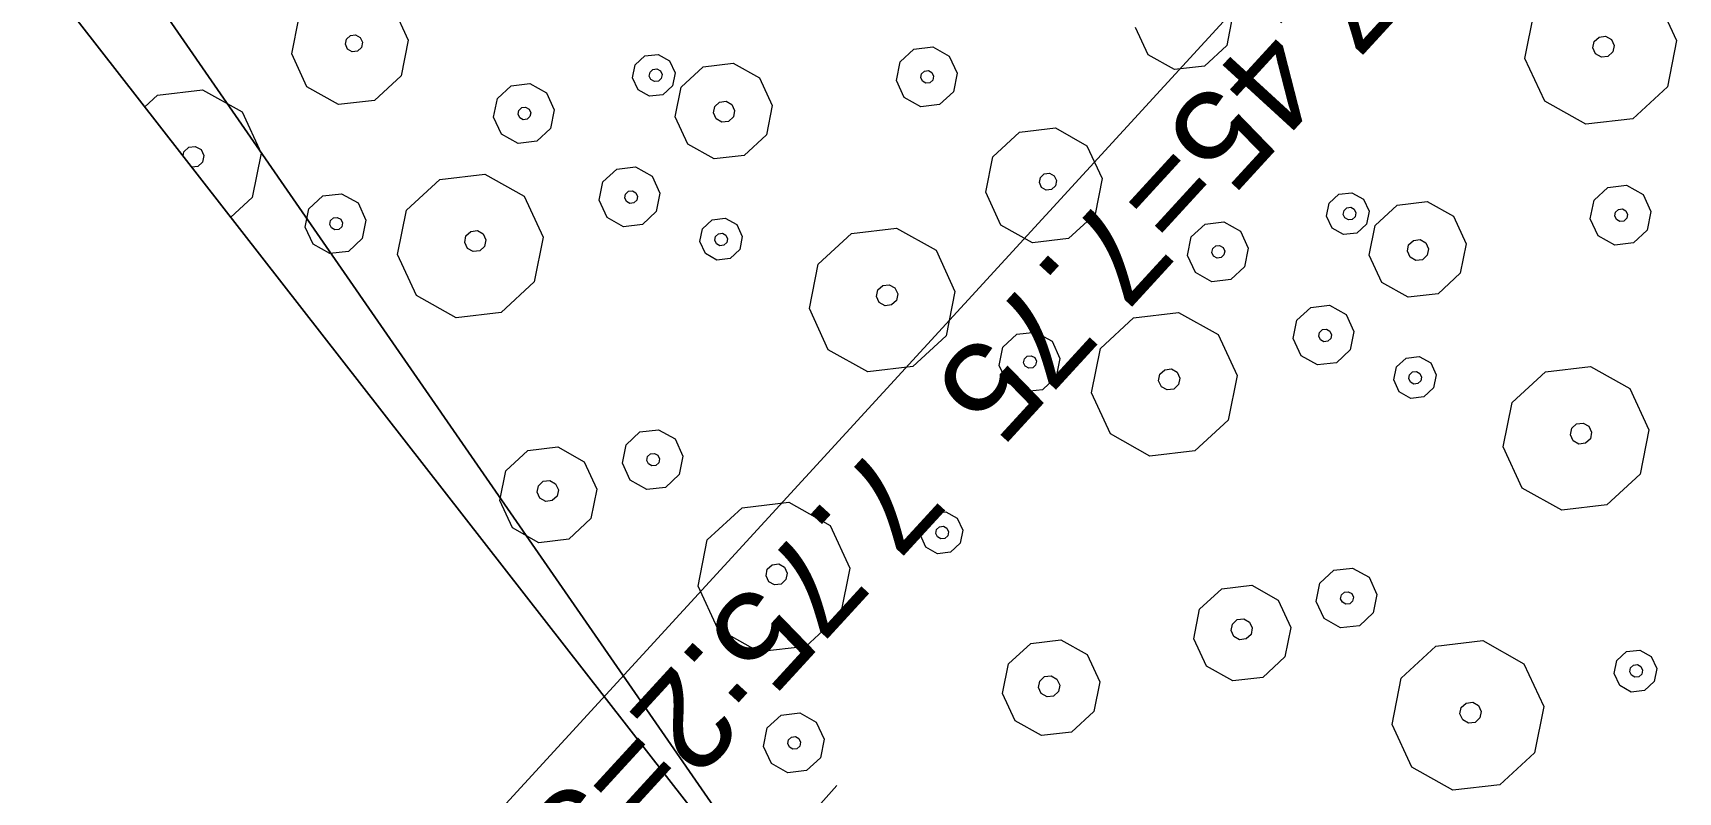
# Model space of a CAD drawing. Header units: metres. Extents: x -2858 to 512, y -1995 to 1252.
# Drawn here: x -927.36 to -923.05, y -892.495 to -890.504 of the extents above; entities that cross this region are included whole.
import ezdxf
from ezdxf.enums import TextEntityAlignment as Align

# ---------------------------------------------------------------- set-up
doc = ezdxf.new("R2010")
doc.units = ezdxf.units.M
for name, color, linetype in [('Calque commun', 7, 'Continuous'), ('Calque11', 7, 'Continuous'), ('Calque27', 7, 'Continuous'), ('Textes', 7, 'Continuous')]:
    doc.layers.add(name, color=color, linetype=linetype)
doc.styles.add('Arial17', font='arial.ttf', dxfattribs={"height": 0.253354})

# ---------------------------------------------------------------- blocks, each defined once
blk = doc.blocks.new('geometrebondepartleger')
at = {"layer": 'Calque11', "color": 7, "linetype": 'Continuous', "lineweight": 9}
blk.add_line((150.3457, 147.4392, 79), (130.1803, 35.9078, 79), dxfattribs=at)
at = {"layer": 'Calque27', "color": 1, "linetype": 'Continuous', "lineweight": 9}
blk.add_line((144.5, 117, 79), (145.5, 117, 79), dxfattribs=at)
blk = doc.blocks.new('pattern')
at = {"layer": 'Calque commun', "color": 54, "linetype": 'Continuous', "lineweight": 9}
for p, q in [((72.5936, 107.0403), (72.6074, 107.072)), ((72.6074, 107.072), (72.6372, 107.0896)), ((72.6372, 107.0896), (72.6716, 107.0863)), ((72.6716, 107.0863), (72.6976, 107.0634)), ((72.6011, 107.0065), (72.5936, 107.0403)), ((72.6314, 107.0374), (72.6355, 107.047)), ((72.6336, 107.0273), (72.6314, 107.0374)), ((72.6414, 107.0204), (72.6336, 107.0273)), ((72.6355, 107.047), (72.6444, 107.0522)), ((72.6444, 107.0522), (72.6548, 107.0512)), ((72.6607, 107.0247), (72.6518, 107.0194)), ((72.6548, 107.0512), (72.6626, 107.0444)), ((72.6648, 107.0342), (72.6607, 107.0247)), ((72.6626, 107.0444), (72.6648, 107.0342)), ((72.7051, 107.0297), (72.6913, 106.9979)), ((72.6976, 107.0634), (72.7051, 107.0297)), ((72.6271, 106.9836), (72.6011, 107.0065)), ((72.6615, 106.9803), (72.6271, 106.9836)), ((72.6518, 107.0194), (72.6414, 107.0204)), ((72.6913, 106.9979), (72.6615, 106.9803)), ((72.8791, 106.9177), (72.9855, 106.9805)), ((72.9855, 106.9805), (73.1086, 106.9688)), ((73.1086, 106.9688), (73.2012, 106.887)), ((72.8299, 106.8043), (72.8791, 106.9177)), ((73.2012, 106.887), (73.2281, 106.7663)), ((72.998, 106.8044), (73.0129, 106.8132)), ((73.0129, 106.8132), (73.0301, 106.8116)), ((73.0301, 106.8116), (73.0431, 106.8001)), ((72.8568, 106.6836), (72.8299, 106.8043)), ((72.9911, 106.7886), (72.998, 106.8044)), ((72.9949, 106.7717), (72.9911, 106.7886)), ((73.0079, 106.7602), (72.9949, 106.7717)), ((73.04, 106.7674), (73.0251, 106.7586)), ((73.0469, 106.7832), (73.04, 106.7674)), ((73.0431, 106.8001), (73.0469, 106.7832)), ((73.2281, 106.7663), (73.1789, 106.6529)), ((73.0251, 106.7586), (73.0079, 106.7602)), ((72.1546, 106.639), (72.2568, 106.6994)), ((72.2568, 106.6994), (72.3749, 106.6881)), ((72.3749, 106.6881), (72.4639, 106.6096)), ((72.9494, 106.6018), (72.8568, 106.6836)), ((72.1074, 106.5302), (72.1546, 106.639)), ((73.1789, 106.6529), (73.0725, 106.5901)), ((72.4639, 106.6096), (72.4897, 106.4938)), ((73.0725, 106.5901), (72.9494, 106.6018)), ((72.1332, 106.4144), (72.1074, 106.5302)), ((72.2527, 106.516), (72.2596, 106.5318)), ((72.2564, 106.4991), (72.2527, 106.516)), ((72.2596, 106.5318), (72.2745, 106.5406)), ((72.2745, 106.5406), (72.2917, 106.539)), ((72.2917, 106.539), (72.3047, 106.5275)), ((72.3084, 106.5107), (72.3015, 106.4948)), ((72.3047, 106.5275), (72.3084, 106.5107)), ((72.2694, 106.4876), (72.2564, 106.4991)), ((72.2866, 106.486), (72.2694, 106.4876)), ((72.3015, 106.4948), (72.2866, 106.486)), ((72.4897, 106.4938), (72.4425, 106.3849)), ((72.9515, 106.3961), (72.994, 106.4213)), ((72.994, 106.4213), (73.0433, 106.4166)), ((72.2221, 106.3358), (72.1332, 106.4144)), ((72.4425, 106.3849), (72.3403, 106.3246)), ((72.9318, 106.3508), (72.9515, 106.3961)), ((73.0433, 106.4166), (73.0803, 106.3839)), ((73.0803, 106.3839), (73.0911, 106.3356)), ((72.3403, 106.3246), (72.2221, 106.3358)), ((72.9426, 106.3025), (72.9318, 106.3508)), ((72.994, 106.3456), (72.9981, 106.3552)), ((72.9963, 106.3355), (72.994, 106.3456)), ((73.004, 106.3286), (72.9963, 106.3355)), ((72.9981, 106.3552), (73.0071, 106.3604)), ((73.0071, 106.3604), (73.0174, 106.3595)), ((73.0233, 106.3329), (73.0144, 106.3277)), ((73.0174, 106.3595), (73.0252, 106.3526)), ((73.0274, 106.3425), (73.0233, 106.3329)), ((73.0252, 106.3526), (73.0274, 106.3425)), ((73.0911, 106.3356), (73.0714, 106.2902)), ((72.9796, 106.2698), (72.9426, 106.3025)), ((73.0144, 106.3277), (73.004, 106.3286)), ((73.0714, 106.2902), (73.0288, 106.2651)), ((73.1665, 106.2858), (73.2346, 106.326)), ((73.2346, 106.326), (73.3134, 106.3185)), ((73.3134, 106.3185), (73.3727, 106.2661)), ((71.7053, 106.2163), (71.7249, 106.2617)), ((71.7249, 106.2617), (71.7675, 106.2868)), ((71.7675, 106.2868), (71.8167, 106.2821)), ((71.8167, 106.2821), (71.8538, 106.2494)), ((71.8538, 106.2494), (71.8646, 106.2011)), ((73.0288, 106.2651), (72.9796, 106.2698)), ((73.1351, 106.2132), (73.1665, 106.2858)), ((73.3727, 106.2661), (73.3899, 106.1889)), ((71.716, 106.1681), (71.7053, 106.2163)), ((71.7675, 106.2112), (71.7716, 106.2207)), ((71.7697, 106.2011), (71.7675, 106.2112)), ((71.7716, 106.2207), (71.7805, 106.226)), ((71.7805, 106.226), (71.7909, 106.225)), ((71.7909, 106.225), (71.7987, 106.2181)), ((71.8009, 106.208), (71.7968, 106.1985)), ((71.7987, 106.2181), (71.8009, 106.208)), ((73.1523, 106.136), (73.1351, 106.2132)), ((73.2281, 106.1958), (73.2349, 106.2117)), ((73.2349, 106.2117), (73.2498, 106.2205)), ((73.2498, 106.2205), (73.2671, 106.2188)), ((73.2671, 106.2188), (73.28, 106.2074)), ((73.28, 106.2074), (73.2838, 106.1905)), ((71.7531, 106.1353), (71.716, 106.1681)), ((71.7775, 106.1942), (71.7697, 106.2011)), ((71.7878, 106.1932), (71.7775, 106.1942)), ((71.7968, 106.1985), (71.7878, 106.1932)), ((71.8646, 106.2011), (71.8449, 106.1558)), ((73.2318, 106.1789), (73.2281, 106.1958)), ((73.2448, 106.1675), (73.2318, 106.1789)), ((73.262, 106.1658), (73.2448, 106.1675)), ((73.2769, 106.1746), (73.262, 106.1658)), ((73.2838, 106.1905), (73.2769, 106.1746)), ((73.3899, 106.1889), (73.3584, 106.1163)), ((71.8023, 106.1306), (71.7531, 106.1353)), ((71.8449, 106.1558), (71.8023, 106.1306)), ((72.4055, 106.0964), (72.4193, 106.1281)), ((72.4193, 106.1281), (72.4491, 106.1457)), ((72.4491, 106.1457), (72.4835, 106.1424)), ((72.4835, 106.1424), (72.5095, 106.1195)), ((72.5095, 106.1195), (72.517, 106.0857)), ((73.2116, 106.0836), (73.1523, 106.136)), ((71.3459, 106.0125), (71.4523, 106.0753)), ((71.4523, 106.0753), (71.5754, 106.0636)), ((72.413, 106.0626), (72.4055, 106.0964)), ((72.4449, 106.0936), (72.4491, 106.1031)), ((72.4472, 106.0835), (72.4449, 106.0936)), ((72.455, 106.0766), (72.4472, 106.0835)), ((72.4491, 106.1031), (72.458, 106.1084)), ((72.4653, 106.0756), (72.455, 106.0766)), ((72.458, 106.1084), (72.4683, 106.1074)), ((72.4743, 106.0809), (72.4653, 106.0756)), ((72.4683, 106.1074), (72.4761, 106.1005)), ((72.4784, 106.0904), (72.4743, 106.0809)), ((72.4761, 106.1005), (72.4784, 106.0904)), ((72.517, 106.0857), (72.5032, 106.054)), ((73.2903, 106.0761), (73.2116, 106.0836)), ((73.3584, 106.1163), (73.2903, 106.0761)), ((71.5754, 106.0636), (71.6681, 105.9818)), ((72.439, 106.0397), (72.413, 106.0626)), ((72.4734, 106.0364), (72.439, 106.0397)), ((72.5032, 106.054), (72.4734, 106.0364)), ((73.6071, 106.0082), (73.6752, 106.0484)), ((73.6752, 106.0484), (73.754, 106.0409)), ((73.754, 106.0409), (73.8133, 105.9885)), ((71.2967, 105.8991), (71.3459, 106.0125)), ((72.1105, 105.9571), (72.1786, 105.9973)), ((72.1786, 105.9973), (72.2574, 105.9898)), ((72.2574, 105.9898), (72.3167, 105.9374)), ((73.5756, 105.9356), (73.6071, 106.0082)), ((73.8133, 105.9885), (73.8305, 105.9113)), ((71.6681, 105.9818), (71.6949, 105.8612)), ((72.0791, 105.8845), (72.1105, 105.9571)), ((73.6829, 105.9356), (73.6978, 105.9444)), ((73.6978, 105.9444), (73.7151, 105.9428)), ((71.4648, 105.8992), (71.4797, 105.908)), ((71.4797, 105.908), (71.497, 105.9064)), ((71.497, 105.9064), (71.5099, 105.8949)), ((72.1862, 105.8927), (72.2011, 105.9015)), ((72.2011, 105.9015), (72.2183, 105.8998)), ((72.3167, 105.9374), (72.3339, 105.8602)), ((72.4783, 105.8914), (72.5208, 105.9166)), ((72.5208, 105.9166), (72.57, 105.9119)), ((72.57, 105.9119), (72.6071, 105.8791)), ((73.5928, 105.8584), (73.5756, 105.9356)), ((73.6761, 105.9198), (73.6829, 105.9356)), ((73.6798, 105.9029), (73.6761, 105.9198)), ((73.6928, 105.8914), (73.6798, 105.9029)), ((73.7151, 105.9428), (73.728, 105.9313)), ((73.7318, 105.9145), (73.7249, 105.8986)), ((73.728, 105.9313), (73.7318, 105.9145)), ((73.8305, 105.9113), (73.799, 105.8388)), ((71.4579, 105.8834), (71.4648, 105.8992)), ((71.4617, 105.8665), (71.4579, 105.8834)), ((71.4747, 105.855), (71.4617, 105.8665)), ((71.5068, 105.8622), (71.4919, 105.8534)), ((71.5137, 105.878), (71.5068, 105.8622)), ((71.5099, 105.8949), (71.5137, 105.878)), ((71.6949, 105.8612), (71.6458, 105.7477)), ((72.0963, 105.8073), (72.0791, 105.8845)), ((72.1793, 105.8768), (72.1862, 105.8927)), ((72.1831, 105.8599), (72.1793, 105.8768)), ((72.196, 105.8485), (72.1831, 105.8599)), ((72.2183, 105.8998), (72.2313, 105.8884)), ((72.235, 105.8715), (72.2282, 105.8556)), ((72.2313, 105.8884), (72.235, 105.8715)), ((72.3339, 105.8602), (72.3024, 105.7876)), ((72.4586, 105.8461), (72.4783, 105.8914)), ((72.5236, 105.8534), (72.5326, 105.8587)), ((72.5326, 105.8587), (72.5429, 105.8577)), ((72.6071, 105.8791), (72.6179, 105.8309)), ((73.6521, 105.806), (73.5928, 105.8584)), ((73.71, 105.8898), (73.6928, 105.8914)), ((73.7249, 105.8986), (73.71, 105.8898)), ((71.4919, 105.8534), (71.4747, 105.855)), ((72.2133, 105.8468), (72.196, 105.8485)), ((72.2282, 105.8556), (72.2133, 105.8468)), ((72.4693, 105.7978), (72.4586, 105.8461)), ((72.5195, 105.8439), (72.5236, 105.8534)), ((72.5217, 105.8337), (72.5195, 105.8439)), ((72.5295, 105.8269), (72.5217, 105.8337)), ((72.5399, 105.8259), (72.5295, 105.8269)), ((72.5488, 105.8311), (72.5399, 105.8259)), ((72.5429, 105.8577), (72.5507, 105.8508)), ((72.5529, 105.8407), (72.5488, 105.8311)), ((72.5507, 105.8508), (72.5529, 105.8407)), ((72.6179, 105.8309), (72.5982, 105.7855)), ((73.799, 105.8388), (73.7309, 105.7985)), ((72.1556, 105.7549), (72.0963, 105.8073)), ((72.3024, 105.7876), (72.2343, 105.7474)), ((72.5064, 105.7651), (72.4693, 105.7978)), ((72.5982, 105.7855), (72.5556, 105.7604)), ((72.7686, 105.7406), (72.8708, 105.801)), ((72.8708, 105.801), (72.989, 105.7897)), ((72.989, 105.7897), (73.0779, 105.7112)), ((73.7309, 105.7985), (73.6521, 105.806)), ((71.6458, 105.7477), (71.5393, 105.6849)), ((72.2343, 105.7474), (72.1556, 105.7549)), ((72.5556, 105.7604), (72.5064, 105.7651)), ((72.7214, 105.6318), (72.7686, 105.7406)), ((72.2031, 105.6788), (72.2169, 105.7106)), ((72.2169, 105.7106), (72.2467, 105.7282)), ((72.2387, 105.6785), (72.2429, 105.688)), ((72.2429, 105.688), (72.2518, 105.6933)), ((72.2467, 105.7282), (72.2811, 105.7249)), ((72.2518, 105.6933), (72.2621, 105.6923)), ((72.2621, 105.6923), (72.2699, 105.6854)), ((72.2811, 105.7249), (72.3071, 105.702)), ((72.3071, 105.702), (72.3146, 105.6682)), ((73.0779, 105.7112), (73.1037, 105.5953)), ((72.2106, 105.6451), (72.2031, 105.6788)), ((72.2366, 105.6221), (72.2106, 105.6451)), ((72.241, 105.6683), (72.2387, 105.6785)), ((72.2488, 105.6615), (72.241, 105.6683)), ((72.2591, 105.6605), (72.2488, 105.6615)), ((72.2681, 105.6657), (72.2591, 105.6605)), ((72.2722, 105.6753), (72.2681, 105.6657)), ((72.2699, 105.6854), (72.2722, 105.6753)), ((72.3146, 105.6682), (72.3008, 105.6365)), ((72.271, 105.6189), (72.2366, 105.6221)), ((72.3008, 105.6365), (72.271, 105.6189)), ((72.7472, 105.5159), (72.7214, 105.6318)), ((72.8667, 105.6176), (72.8736, 105.6334)), ((72.8705, 105.6007), (72.8667, 105.6176)), ((72.8835, 105.5892), (72.8705, 105.6007)), ((72.8736, 105.6334), (72.8885, 105.6422)), ((72.8885, 105.6422), (72.9057, 105.6406)), ((72.9057, 105.6406), (72.9187, 105.6291)), ((72.9225, 105.6122), (72.9156, 105.5964)), ((72.9187, 105.6291), (72.9225, 105.6122)), ((72.5002, 105.5396), (72.5428, 105.5647)), ((72.5428, 105.5647), (72.592, 105.56)), ((72.592, 105.56), (72.629, 105.5273)), ((72.9007, 105.5876), (72.8835, 105.5892)), ((72.9156, 105.5964), (72.9007, 105.5876)), ((73.1037, 105.5953), (73.0565, 105.4865)), ((74.1809, 105.5252), (74.2006, 105.5705)), ((74.2006, 105.5705), (74.2432, 105.5957)), ((74.2432, 105.5957), (74.2924, 105.591)), ((74.2924, 105.591), (74.3295, 105.5582)), ((74.3295, 105.5582), (74.3402, 105.51)), ((72.4805, 105.4942), (72.5002, 105.5396)), ((72.629, 105.5273), (72.6398, 105.479)), ((72.8362, 105.4374), (72.7472, 105.5159)), ((74.1917, 105.4769), (74.1809, 105.5252)), ((74.2431, 105.52), (74.2473, 105.5296)), ((74.2454, 105.5099), (74.2431, 105.52)), ((74.2473, 105.5296), (74.2562, 105.5348)), ((74.2562, 105.5348), (74.2665, 105.5339)), ((74.2665, 105.5339), (74.2743, 105.527)), ((74.2766, 105.5168), (74.2725, 105.5073)), ((74.2743, 105.527), (74.2766, 105.5168)), ((72.4913, 105.446), (72.4805, 105.4942)), ((72.5427, 105.4891), (72.5468, 105.4986)), ((72.545, 105.479), (72.5427, 105.4891)), ((72.5527, 105.4721), (72.545, 105.479)), ((72.5468, 105.4986), (72.5558, 105.5039)), ((72.5631, 105.4711), (72.5527, 105.4721)), ((72.5558, 105.5039), (72.5661, 105.5029)), ((72.572, 105.4764), (72.5631, 105.4711)), ((72.5661, 105.5029), (72.5739, 105.496)), ((72.5762, 105.4859), (72.572, 105.4764)), ((72.5739, 105.496), (72.5762, 105.4859)), ((72.6398, 105.479), (72.6201, 105.4337)), ((73.0565, 105.4865), (72.9543, 105.4261)), ((73.5361, 105.4439), (73.5499, 105.4757)), ((73.5499, 105.4757), (73.5797, 105.4933)), ((73.5797, 105.4933), (73.6141, 105.49)), ((73.6141, 105.49), (73.6401, 105.4671)), ((74.2288, 105.4442), (74.1917, 105.4769)), ((74.2532, 105.503), (74.2454, 105.5099)), ((74.2635, 105.502), (74.2532, 105.503)), ((74.2725, 105.5073), (74.2635, 105.502)), ((74.3402, 105.51), (74.3206, 105.4646)), ((72.5283, 105.4132), (72.4913, 105.446)), ((72.6201, 105.4337), (72.5775, 105.4085)), ((72.9543, 105.4261), (72.8362, 105.4374)), ((73.5436, 105.4101), (73.5361, 105.4439)), ((73.5739, 105.4411), (73.578, 105.4506)), ((73.5761, 105.4309), (73.5739, 105.4411)), ((73.5839, 105.4241), (73.5761, 105.4309)), ((73.578, 105.4506), (73.5869, 105.4559)), ((73.5869, 105.4559), (73.5973, 105.4549)), ((73.6032, 105.4284), (73.5943, 105.4231)), ((73.5973, 105.4549), (73.6051, 105.448)), ((73.6073, 105.4379), (73.6032, 105.4284)), ((73.6051, 105.448), (73.6073, 105.4379)), ((73.6476, 105.4333), (73.6338, 105.4015)), ((73.6401, 105.4671), (73.6476, 105.4333)), ((74.278, 105.4395), (74.2288, 105.4442)), ((74.3206, 105.4646), (74.278, 105.4395)), ((72.5775, 105.4085), (72.5283, 105.4132)), ((73.0445, 105.3646), (73.0871, 105.3897)), ((73.0871, 105.3897), (73.1363, 105.3851)), ((73.1363, 105.3851), (73.1734, 105.3523)), ((73.5696, 105.3872), (73.5436, 105.4101)), ((73.604, 105.3839), (73.5696, 105.3872)), ((73.5943, 105.4231), (73.5839, 105.4241)), ((73.6338, 105.4015), (73.604, 105.3839)), ((73.8216, 105.3213), (73.928, 105.3842)), ((73.928, 105.3842), (74.0511, 105.3725)), ((73.0248, 105.3193), (73.0445, 105.3646)), ((73.1734, 105.3523), (73.1841, 105.3041)), ((74.0511, 105.3725), (74.1437, 105.2906)), ((73.0356, 105.271), (73.0248, 105.3193)), ((73.087, 105.3141), (73.0911, 105.3237)), ((73.0893, 105.304), (73.087, 105.3141)), ((73.0971, 105.2971), (73.0893, 105.304)), ((73.0911, 105.3237), (73.1001, 105.3289)), ((73.1001, 105.3289), (73.1104, 105.3279)), ((73.1163, 105.3014), (73.1074, 105.2961)), ((73.1104, 105.3279), (73.1182, 105.3211)), ((73.1205, 105.3109), (73.1163, 105.3014)), ((73.1182, 105.3211), (73.1205, 105.3109)), ((73.1841, 105.3041), (73.1644, 105.2587)), ((73.7724, 105.2079), (73.8216, 105.3213)), ((73.0726, 105.2383), (73.0356, 105.271)), ((73.1074, 105.2961), (73.0971, 105.2971)), ((73.1644, 105.2587), (73.1219, 105.2336)), ((74.1437, 105.2906), (74.1706, 105.17)), ((73.1219, 105.2336), (73.0726, 105.2383)), ((73.9405, 105.2081), (73.9554, 105.2169)), ((73.9554, 105.2169), (73.9726, 105.2152)), ((73.9726, 105.2152), (73.9856, 105.2038)), ((72.6196, 105.1326), (72.7013, 105.1809)), ((72.7013, 105.1809), (72.7958, 105.1719)), ((72.7958, 105.1719), (72.867, 105.1091)), ((73.7993, 105.0873), (73.7724, 105.2079)), ((73.9336, 105.1922), (73.9405, 105.2081)), ((73.9374, 105.1753), (73.9336, 105.1922)), ((73.9504, 105.1638), (73.9374, 105.1753)), ((73.9825, 105.171), (73.9676, 105.1622)), ((73.9894, 105.1869), (73.9825, 105.171)), ((73.9856, 105.2038), (73.9894, 105.1869)), ((74.1706, 105.17), (74.1214, 105.0566)), ((72.0739, 105.103), (72.142, 105.1432)), ((72.142, 105.1432), (72.2208, 105.1357)), ((72.2208, 105.1357), (72.2801, 105.0834)), ((72.5818, 105.0455), (72.6196, 105.1326)), ((73.9676, 105.1622), (73.9504, 105.1638)), ((72.2801, 105.0834), (72.2973, 105.0061)), ((72.867, 105.1091), (72.8876, 105.0164)), ((73.0971, 105.0427), (73.1993, 105.103)), ((73.1993, 105.103), (73.3174, 105.0918)), ((73.3174, 105.0918), (73.4064, 105.0132)), ((73.8919, 105.0055), (73.7993, 105.0873)), ((72.6024, 104.9529), (72.5818, 105.0455)), ((72.698, 105.0342), (72.7035, 105.0469)), ((72.7035, 105.0469), (72.7154, 105.0539)), ((72.7154, 105.0539), (72.7292, 105.0526)), ((72.7292, 105.0526), (72.7396, 105.0434)), ((72.7396, 105.0434), (72.7426, 105.0299)), ((73.0499, 104.9338), (73.0971, 105.0427)), ((74.1214, 105.0566), (74.015, 104.9937)), ((72.2973, 105.0061), (72.2658, 104.9336)), ((72.701, 105.0206), (72.698, 105.0342)), ((72.7114, 105.0115), (72.701, 105.0206)), ((72.7252, 105.0102), (72.7114, 105.0115)), ((72.7371, 105.0172), (72.7252, 105.0102)), ((72.7426, 105.0299), (72.7371, 105.0172)), ((72.8876, 105.0164), (72.8498, 104.9293)), ((73.4064, 105.0132), (73.4322, 104.8974)), ((74.015, 104.9937), (73.8919, 105.0055)), ((72.6736, 104.89), (72.6024, 104.9529)), ((72.8498, 104.9293), (72.7681, 104.881)), ((73.0757, 104.818), (73.0499, 104.9338)), ((73.1952, 104.9196), (73.2021, 104.9355)), ((73.1989, 104.9027), (73.1952, 104.9196)), ((73.2021, 104.9355), (73.217, 104.9443)), ((73.217, 104.9443), (73.2342, 104.9426)), ((73.2342, 104.9426), (73.2472, 104.9312)), ((73.2509, 104.9143), (73.244, 104.8984)), ((73.2472, 104.9312), (73.2509, 104.9143)), ((72.7681, 104.881), (72.6736, 104.89)), ((73.2119, 104.8913), (73.1989, 104.9027)), ((73.2291, 104.8896), (73.2119, 104.8913)), ((73.244, 104.8984), (73.2291, 104.8896)), ((73.4322, 104.8974), (73.3849, 104.7885)), ((73.894, 104.7998), (73.9365, 104.8249)), ((73.9365, 104.8249), (73.9858, 104.8202)), ((73.1646, 104.7395), (73.0757, 104.818)), ((73.3849, 104.7885), (73.2828, 104.7282)), ((73.8743, 104.7544), (73.894, 104.7998)), ((73.9858, 104.8202), (74.0228, 104.7875)), ((74.0228, 104.7875), (74.0336, 104.7392)), ((73.2828, 104.7282), (73.1646, 104.7395)), ((73.885, 104.7061), (73.8743, 104.7544)), ((73.9365, 104.7493), (73.9406, 104.7588)), ((73.9388, 104.7392), (73.9365, 104.7493)), ((73.9465, 104.7323), (73.9388, 104.7392)), ((73.9406, 104.7588), (73.9496, 104.7641)), ((73.9496, 104.7641), (73.9599, 104.7631)), ((73.9599, 104.7631), (73.9677, 104.7562)), ((73.9699, 104.7461), (73.9658, 104.7366)), ((73.9677, 104.7562), (73.9699, 104.7461)), ((74.0336, 104.7392), (74.0139, 104.6939)), ((73.9221, 104.6734), (73.885, 104.7061)), ((73.9569, 104.7313), (73.9465, 104.7323)), ((73.9658, 104.7366), (73.9569, 104.7313)), ((74.109, 104.6894), (74.1771, 104.7296)), ((74.1771, 104.7296), (74.2559, 104.7221)), ((74.2559, 104.7221), (74.3152, 104.6698)), ((72.6478, 104.62), (72.6674, 104.6653)), ((72.6674, 104.6653), (72.71, 104.6905)), ((72.71, 104.6905), (72.7592, 104.6858)), ((72.7592, 104.6858), (72.7963, 104.653)), ((72.7963, 104.653), (72.8071, 104.6048)), ((73.9713, 104.6687), (73.9221, 104.6734)), ((74.0139, 104.6939), (73.9713, 104.6687)), ((74.0776, 104.6168), (74.109, 104.6894)), ((74.3152, 104.6698), (74.3324, 104.5925)), ((72.6585, 104.5717), (72.6478, 104.62)), ((72.71, 104.6148), (72.7141, 104.6244)), ((72.7122, 104.6047), (72.71, 104.6148)), ((72.7141, 104.6244), (72.723, 104.6296)), ((72.723, 104.6296), (72.7334, 104.6287)), ((72.7334, 104.6287), (72.7412, 104.6218)), ((72.7434, 104.6116), (72.7393, 104.6021)), ((72.7412, 104.6218), (72.7434, 104.6116)), ((74.0947, 104.5396), (74.0776, 104.6168)), ((74.1705, 104.5995), (74.1774, 104.6153)), ((74.1774, 104.6153), (74.1923, 104.6241)), ((74.1923, 104.6241), (74.2096, 104.6225)), ((74.2096, 104.6225), (74.2225, 104.611)), ((74.2225, 104.611), (74.2263, 104.5941)), ((72.6956, 104.539), (72.6585, 104.5717)), ((72.72, 104.5978), (72.7122, 104.6047)), ((72.7303, 104.5968), (72.72, 104.5978)), ((72.7393, 104.6021), (72.7303, 104.5968)), ((72.8071, 104.6048), (72.7874, 104.5594)), ((74.1743, 104.5826), (74.1705, 104.5995)), ((74.1873, 104.5711), (74.1743, 104.5826)), ((74.2045, 104.5695), (74.1873, 104.5711)), ((74.2194, 104.5783), (74.2045, 104.5695)), ((74.2263, 104.5941), (74.2194, 104.5783)), ((74.3324, 104.5925), (74.3009, 104.52)), ((72.7448, 104.5343), (72.6956, 104.539)), ((72.7874, 104.5594), (72.7448, 104.5343)), ((73.348, 104.5), (73.3618, 104.5317)), ((73.3618, 104.5317), (73.3916, 104.5493)), ((73.3916, 104.5493), (73.426, 104.5461)), ((73.426, 104.5461), (73.452, 104.5232)), ((73.452, 104.5232), (73.4595, 104.4894)), ((74.1541, 104.4873), (74.0947, 104.5396)), ((73.3555, 104.4662), (73.348, 104.5)), ((73.3874, 104.4972), (73.3916, 104.5068)), ((73.3897, 104.4871), (73.3874, 104.4972)), ((73.3975, 104.4802), (73.3897, 104.4871)), ((73.3916, 104.5068), (73.4005, 104.512)), ((73.4078, 104.4792), (73.3975, 104.4802)), ((73.4005, 104.512), (73.4108, 104.5111)), ((73.4167, 104.4845), (73.4078, 104.4792)), ((73.4108, 104.5111), (73.4186, 104.5042)), ((73.4209, 104.4941), (73.4167, 104.4845)), ((73.4186, 104.5042), (73.4209, 104.4941)), ((73.4595, 104.4894), (73.4457, 104.4576)), ((74.2328, 104.4797), (74.1541, 104.4873)), ((74.3009, 104.52), (74.2328, 104.4797)), ((73.3815, 104.4433), (73.3555, 104.4662)), ((73.4159, 104.44), (73.3815, 104.4433)), ((73.4457, 104.4576), (73.4159, 104.44)), ((73.053, 104.3607), (73.1211, 104.4009)), ((73.1211, 104.4009), (73.1999, 104.3934)), ((73.1999, 104.3934), (73.2592, 104.3411)), ((73.0216, 104.2881), (73.053, 104.3607)), ((73.2592, 104.3411), (73.2764, 104.2638)), ((73.4208, 104.2951), (73.4633, 104.3202)), ((73.4633, 104.3202), (73.5126, 104.3155)), ((73.5126, 104.3155), (73.5496, 104.2828)), ((73.0388, 104.2109), (73.0216, 104.2881)), ((73.1218, 104.2804), (73.1287, 104.2963)), ((73.1256, 104.2635), (73.1218, 104.2804)), ((73.1385, 104.2521), (73.1256, 104.2635)), ((73.1287, 104.2963), (73.1436, 104.3051)), ((73.1436, 104.3051), (73.1608, 104.3035)), ((73.1608, 104.3035), (73.1738, 104.292)), ((73.1775, 104.2751), (73.1707, 104.2592)), ((73.1738, 104.292), (73.1775, 104.2751)), ((73.2764, 104.2638), (73.2449, 104.1913)), ((73.4011, 104.2497), (73.4208, 104.2951)), ((73.5496, 104.2828), (73.5604, 104.2345)), ((73.1558, 104.2505), (73.1385, 104.2521)), ((73.1707, 104.2592), (73.1558, 104.2505)), ((73.4118, 104.2014), (73.4011, 104.2497)), ((73.462, 104.2475), (73.4661, 104.257)), ((73.4642, 104.2374), (73.462, 104.2475)), ((73.472, 104.2305), (73.4642, 104.2374)), ((73.4661, 104.257), (73.4751, 104.2623)), ((73.4824, 104.2295), (73.472, 104.2305)), ((73.4751, 104.2623), (73.4854, 104.2613)), ((73.4913, 104.2348), (73.4824, 104.2295)), ((73.4854, 104.2613), (73.4932, 104.2545)), ((73.4954, 104.2443), (73.4913, 104.2348)), ((73.4932, 104.2545), (73.4954, 104.2443)), ((73.5604, 104.2345), (73.5407, 104.1892)), ((73.0981, 104.1585), (73.0388, 104.2109)), ((73.2449, 104.1913), (73.1768, 104.151)), ((73.4489, 104.1687), (73.4118, 104.2014)), ((73.5407, 104.1892), (73.4981, 104.164)), ((73.7111, 104.1443), (73.8133, 104.2046)), ((73.8133, 104.2046), (73.9314, 104.1933)), ((73.9314, 104.1933), (74.0204, 104.1148)), ((73.1768, 104.151), (73.0981, 104.1585)), ((73.4981, 104.164), (73.4489, 104.1687)), ((73.6639, 104.0354), (73.7111, 104.1443)), ((73.1456, 104.0825), (73.1594, 104.1142)), ((73.1594, 104.1142), (73.1892, 104.1318)), ((73.1812, 104.0821), (73.1854, 104.0916)), ((73.1854, 104.0916), (73.1943, 104.0969)), ((73.1892, 104.1318), (73.2236, 104.1285)), ((73.1943, 104.0969), (73.2046, 104.0959)), ((73.2046, 104.0959), (73.2124, 104.0891)), ((73.2236, 104.1285), (73.2496, 104.1056)), ((73.2496, 104.1056), (73.2571, 104.0719)), ((74.0204, 104.1148), (74.0462, 103.999)), ((73.1531, 104.0487), (73.1456, 104.0825)), ((73.1791, 104.0258), (73.1531, 104.0487)), ((73.1835, 104.072), (73.1812, 104.0821)), ((73.1913, 104.0651), (73.1835, 104.072)), ((73.2016, 104.0641), (73.1913, 104.0651)), ((73.2106, 104.0694), (73.2016, 104.0641)), ((73.2147, 104.0789), (73.2106, 104.0694)), ((73.2124, 104.0891), (73.2147, 104.0789)), ((73.2571, 104.0719), (73.2433, 104.0401)), ((73.2135, 104.0225), (73.1791, 104.0258)), ((73.2433, 104.0401), (73.2135, 104.0225)), ((73.6897, 103.9196), (73.6639, 104.0354)), ((73.8092, 104.0212), (73.8161, 104.0371)), ((73.813, 104.0043), (73.8092, 104.0212)), ((73.8161, 104.0371), (73.831, 104.0459)), ((73.831, 104.0459), (73.8482, 104.0442)), ((73.8482, 104.0442), (73.8612, 104.0328)), ((73.865, 104.0159), (73.8581, 104)), ((73.8612, 104.0328), (73.865, 104.0159)), ((73.4427, 103.9432), (73.4853, 103.9684)), ((73.4853, 103.9684), (73.5345, 103.9637)), ((73.5345, 103.9637), (73.5715, 103.9309)), ((73.826, 103.9929), (73.813, 104.0043)), ((73.8432, 103.9912), (73.826, 103.9929)), ((73.8581, 104), (73.8432, 103.9912)), ((74.0462, 103.999), (73.999, 103.8901)), ((73.423, 103.8979), (73.4427, 103.9432)), ((73.5715, 103.9309), (73.5823, 103.8827)), ((73.7787, 103.841), (73.6897, 103.9196)), ((73.4338, 103.8496), (73.423, 103.8979)), ((73.4852, 103.8927), (73.4893, 103.9023)), ((73.4875, 103.8826), (73.4852, 103.8927)), ((73.4952, 103.8757), (73.4875, 103.8826)), ((73.4893, 103.9023), (73.4983, 103.9075)), ((73.5056, 103.8747), (73.4952, 103.8757)), ((73.4983, 103.9075), (73.5086, 103.9066)), ((73.5145, 103.88), (73.5056, 103.8747)), ((73.5086, 103.9066), (73.5164, 103.8997)), ((73.5187, 103.8895), (73.5145, 103.88)), ((73.5164, 103.8997), (73.5187, 103.8895)), ((73.5823, 103.8827), (73.5626, 103.8373)), ((73.999, 103.8901), (73.8968, 103.8298)), ((73.4708, 103.8169), (73.4338, 103.8496)), ((73.5626, 103.8373), (73.52, 103.8122)), ((73.8968, 103.8298), (73.7787, 103.841)), ((73.52, 103.8122), (73.4708, 103.8169)), ((73.987, 103.7683), (74.0296, 103.7934)), ((74.0296, 103.7934), (74.0788, 103.7887)), ((73.9673, 103.7229), (73.987, 103.7683)), ((74.0788, 103.7887), (74.1159, 103.756)), ((74.1159, 103.756), (74.1266, 103.7077)), ((73.9781, 103.6746), (73.9673, 103.7229)), ((74.0295, 103.7178), (74.0336, 103.7273)), ((74.0318, 103.7076), (74.0295, 103.7178)), ((74.0396, 103.7008), (74.0318, 103.7076)), ((74.0336, 103.7273), (74.0426, 103.7326)), ((74.0426, 103.7326), (74.0529, 103.7316)), ((74.0588, 103.7051), (74.0499, 103.6998)), ((74.0529, 103.7316), (74.0607, 103.7247)), ((74.063, 103.7146), (74.0588, 103.7051)), ((74.0607, 103.7247), (74.063, 103.7146)), ((74.1266, 103.7077), (74.1069, 103.6623)), ((74.0151, 103.6419), (73.9781, 103.6746)), ((74.0499, 103.6998), (74.0396, 103.7008)), ((74.1069, 103.6623), (74.0644, 103.6372)), ((74.0644, 103.6372), (74.0151, 103.6419)), ((73.5621, 103.5363), (73.6438, 103.5845)), ((73.6438, 103.5845), (73.7383, 103.5755)), ((73.7383, 103.5755), (73.8095, 103.5127)), ((73.5243, 103.4492), (73.5621, 103.5363)), ((73.8095, 103.5127), (73.8301, 103.42)), ((74.0396, 103.4463), (74.1418, 103.5067)), ((74.1418, 103.5067), (74.2175, 103.4994)), ((73.6405, 103.4378), (73.646, 103.4505)), ((73.646, 103.4505), (73.658, 103.4575)), ((73.658, 103.4575), (73.6717, 103.4562)), ((73.6717, 103.4562), (73.6821, 103.4471)), ((73.6821, 103.4471), (73.6851, 103.4335)), ((73.9924, 103.3375), (74.0396, 103.4463)), ((73.6435, 103.4243), (73.6405, 103.4378)), ((73.6539, 103.4151), (73.6435, 103.4243)), ((73.6677, 103.4138), (73.6539, 103.4151)), ((73.6796, 103.4209), (73.6677, 103.4138)), ((73.6851, 103.4335), (73.6796, 103.4209)), ((73.8301, 103.42), (73.7923, 103.3329)), ((73.7923, 103.3329), (73.7106, 103.2847)), ((74.0182, 103.2216), (73.9924, 103.3375)), ((74.1377, 103.3232), (74.1446, 103.3391)), ((74.1414, 103.3064), (74.1377, 103.3232)), ((74.1446, 103.3391), (74.1595, 103.3479)), ((74.1595, 103.3479), (74.1767, 103.3463)), ((74.1767, 103.3463), (74.188, 103.3363)), ((74.1544, 103.2949), (74.1414, 103.3064)), ((74.1716, 103.2933), (74.1544, 103.2949)), ((74.1813, 103.299), (74.1716, 103.2933)), ((74.1071, 103.1431), (74.0182, 103.2216)), ((74.1523, 103.1388), (74.1071, 103.1431))]:
    blk.add_line(p, q, dxfattribs=at)
at = {"layer": 'Calque commun', "color": 7, "linetype": 'Continuous', "lineweight": 9}
mesh = blk.add_polyface(dxfattribs=at)
corners = [(70.8497, 113.5412), (53.8349, 19.1692), (74.7282, 106.3237), (76.0435, 113.5984), (74.769, 106.1763), (58.8077, 18.2701), (114.1703, 105.207), (114.1703, 98.5387)]
mesh.append_faces([[corners[k] for k in face] for face in [(3, 4, 6)]], dxfattribs={"vtx0": -1, "vtx1": -1, "color": 7})
mesh.append_faces([[corners[k] for k in face] for face in [(3, 2, 4)]], dxfattribs={"vtx0": -1, "vtx2": -1, "color": 7})
mesh.append_faces([[corners[k] for k in face] for face in [(5, 2, 1)]], dxfattribs={"vtx1": -1, "color": 7})
mesh.append_faces([[corners[k] for k in face] for face in [(0, 1, 2), (3, 0, 2)]], dxfattribs={"vtx1": -1, "vtx2": -1, "color": 7})
mesh.append_faces([[corners[k] for k in face] for face in [(4, 7, 6)]], dxfattribs={"vtx2": -1, "color": 7})

msp = doc.modelspace()

# ---------------------------------------------------------------- linework, layer by layer
at = {"layer": 'Calque commun', "color": 7, "linetype": 'Continuous', "lineweight": 9}
msp.add_line((-922.9203, -889.0326), (-928.1016, -894.6858), dxfattribs=at)

# ---------------------------------------------------------------- block references
at = {"layer": 'Calque commun', "color": 0, "linetype": 'ByBlock', "lineweight": -2, "rotation": 228.1617603435354}
for name, p in [('geometrebondepartleger', (-916.0371, -706.7784)), ('pattern', (-954.4467, -766.6559))]:
    msp.add_blockref(name, p, dxfattribs=at)

# ---------------------------------------------------------------- texts
at = {"layer": 'Textes', "color": 5, "linetype": 'ByBlock', "lineweight": -2, "style": 'Arial17'}
msp.add_text('135.20-127.45=7.75  7.75:2=3.87  3.87<3.94', height=0.253354, rotation=227.4934, dxfattribs=at).set_placement((-922.9203, -889.0326), align=Align.BOTTOM_LEFT)

doc.saveas('drawing.dxf')
